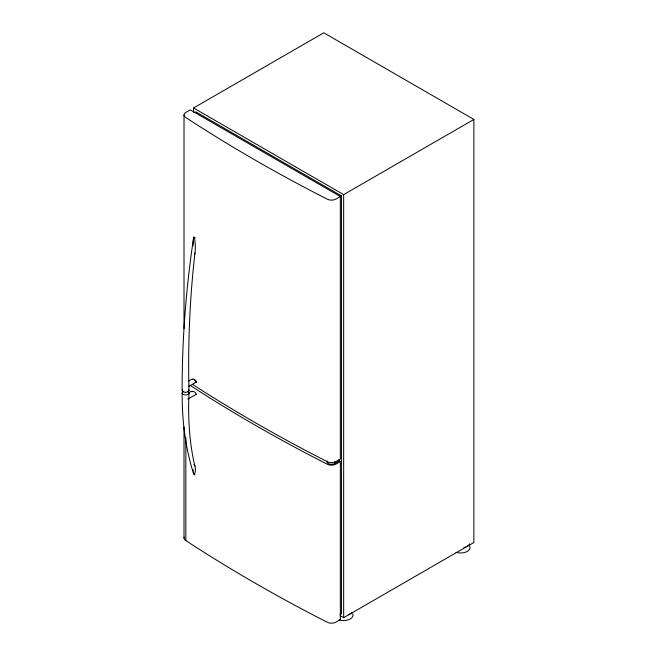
<?xml version="1.0" encoding="UTF-8"?>
<svg xmlns="http://www.w3.org/2000/svg" width="656" height="656" viewBox="0 0 656 656"><rect width="100%" height="100%" fill="white"/><g stroke="black" fill="none" stroke-linecap="round" stroke-linejoin="round"><path stroke-width="0.98" d="M182.13 390.394C182.056 339.045 186.083 287.746 193.709 236.972M188.994 392.944C187.96 415.92 189.117 439.077 193.832 461.627L194.93 466.121M194.947 252.954C189.764 298.562 187.829 344.507 188.994 390.394M188.551 386.548L196.3 382.079C196.439 380.537 192.552 377.864 192.036 379.619M187.772 399.061L196.3 394.313C195.619 391.05 190.535 390.041 188.592 393.305M192.036 391.32L192.036 391.845M194.479 254.651C196.743 249.936 193.774 225.164 193.077 245.746M193.569 112.078L193.569 107.978L323.793 32.8L473.87 119.449L473.87 542.504L343.654 617.681L340.341 615.771M194.307 112.652L195.783 111.807L341.448 195.906L341.448 613.86L339.972 614.713M341.448 195.906L335.929 199.088A6.24 3.608 0 0 1 327.098 199.088A1599.656 923.55 0 0 1 185.845 117.539A6.24 3.608 0 0 1 185.845 112.438L190.265 109.888L340.341 196.538L340.341 459.036L335.929 461.586A6.24 3.608 0 0 1 327.098 461.586A1599.656 923.55 0 0 1 196.931 387.212L192.503 384.35M193.569 107.978L343.654 194.627L473.87 119.449M188.592 381.079L192.036 379.086M184.229 537.108A6.24 3.608 0 0 0 185.845 540.593A1599.656 923.55 0 0 0 327.098 622.142A6.24 3.608 0 0 0 335.929 622.142L340.341 619.592L340.341 461.586L335.929 464.136A6.24 3.608 0 0 1 327.098 464.136A1599.656 923.55 0 0 1 196.931 389.762L190.01 385.277M196.3 382.079L195.275 382.104M196.3 394.313L195.734 394.436M193.864 464.522C196.816 465.383 194.906 479.339 193.241 471.959M195.209 382.136C197.481 382.661 195.086 379.832 194.168 379.562M340.341 461.586L339.242 460.947L334.822 463.497L334.822 461.799M182.13 392.944C182.024 420.406 185.287 448.023 193.766 474.222A1.558 0.902 0 0 0 194.873 474.854M343.654 194.627L343.654 617.681M339.242 459.249L339.242 461.471M185.845 437.634L185.845 540.593M184.016 114.989L184.016 328.459M184.016 426.925L184.016 538.043M351.764 612.745A9.364 5.404 0 0 1 348.336 614.721M469.671 543.906A9.364 5.404 0 0 1 463.833 547.588M195.275 237.874A1.558 0.902 0 0 1 193.766 237.21M336.036 462.283A4.682 2.706 0 0 1 330.304 464.202A4.682 2.706 0 0 1 326.991 460.889M352.698 613.737A9.364 5.404 0 0 1 349.353 619.428A9.364 5.404 0 0 1 338.972 619.822M469.671 546.202A9.364 5.404 0 0 1 466.326 551.893A9.364 5.404 0 0 1 455.945 552.286M193.118 470.746A22.493 12.226 62.8 0 1 193.069 469.442M187.28 391.23A3.436 1.984 0 0 1 188.19 394.215A3.436 1.984 0 0 1 182.934 394.215A3.436 1.984 0 0 1 183.844 391.23M188.534 389.402A3.436 1.984 0 0 1 185.566 392.378A3.436 1.984 0 0 1 182.589 389.402"/></g></svg>
